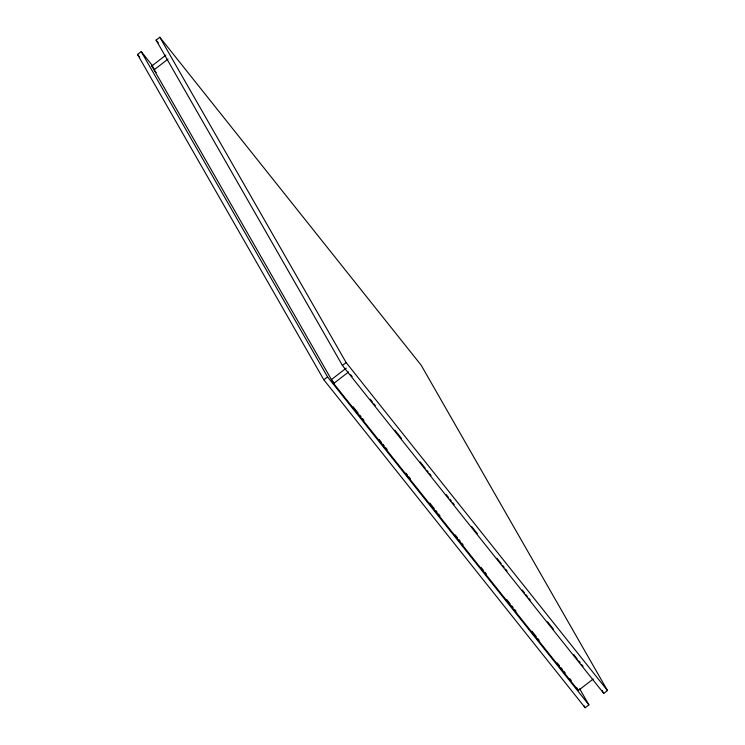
<?xml version="1.0" encoding="UTF-8"?>
<svg xmlns="http://www.w3.org/2000/svg" width="745" height="745" viewBox="0 0 745 745"><rect width="100%" height="100%" fill="white"/><g stroke="black" fill="none" stroke-linecap="round" stroke-linejoin="round"><path stroke-width="1.12" d="M579.666 688.762L588.895 704.882L585.179 707.75L323.833 379.792L137.518 54.469L141.233 51.601L152.818 66.137M156.105 40.118L159.821 37.25L421.167 365.208L607.482 690.531L603.767 693.399L342.421 365.441L156.105 40.118L158.275 42.847M593.188 679.03L578.316 690.513L333.658 383.489L151.812 65.97L165.809 55.167M168.044 59.069L154.047 69.872L156.217 72.6M323.833 379.792L327.549 376.923L141.233 51.601M342.421 365.441L346.136 362.573L159.821 37.25M346.295 368.104L331.423 379.578L334.319 383.219M333.658 383.489L348.53 372.006M151.812 65.97L154.709 69.602M137.518 54.469L139.697 57.197M346.136 362.573L607.482 690.531M350.699 374.726L352.143 376.551M370.237 399.255L372.416 401.983M373.86 403.799L375.312 405.615M394.85 430.135L401.369 438.311M420.189 461.928L425.255 468.288M426.699 470.104L428.151 471.92M429.595 473.736L431.048 475.561M446.246 494.633L448.416 497.362M449.868 499.178L451.312 500.994M452.755 502.81L454.208 504.626M471.576 526.426L477.368 533.69M496.915 558.219L501.255 563.667M502.707 565.483L504.151 567.299M505.604 569.115L507.047 570.931M522.245 590.012L524.424 592.731M525.868 594.547L527.32 596.372M528.764 598.188L530.207 600.004M547.584 621.805L553.377 629.069M573.641 654.501L577.263 659.046M578.707 660.862L580.159 662.678M581.603 664.493L583.056 666.309M353.139 406.835L358.205 413.186M359.649 415.012L361.101 416.828M362.545 418.643L363.998 420.459M379.196 439.531L381.365 442.26M382.809 444.076L384.262 445.892M385.705 447.708L387.158 449.524M405.978 473.14L407.422 474.956M408.875 476.772L410.318 478.588M429.865 503.117L434.205 508.565M435.657 510.381L437.101 512.197M438.554 514.022L439.997 515.838M455.195 534.91L457.374 537.639M458.818 539.454L460.261 541.27M461.714 543.086L463.157 544.902M481.261 567.615L483.43 570.335M484.874 572.151L486.327 573.967M506.591 599.399L510.213 603.944M511.657 605.76L513.109 607.575M514.553 609.391L516.006 611.217M531.93 631.192L536.27 636.649M537.713 638.465L539.166 640.281M557.26 662.985L559.43 665.713M560.883 667.529L562.326 669.345M563.779 671.161L565.222 672.977M569.823 678.751L571.219 680.502M327.549 376.923L588.895 704.882M602.034 690.373L603.767 693.399M576.639 687.579L578.316 690.513M584.024 705.739L585.179 707.75"/></g></svg>
